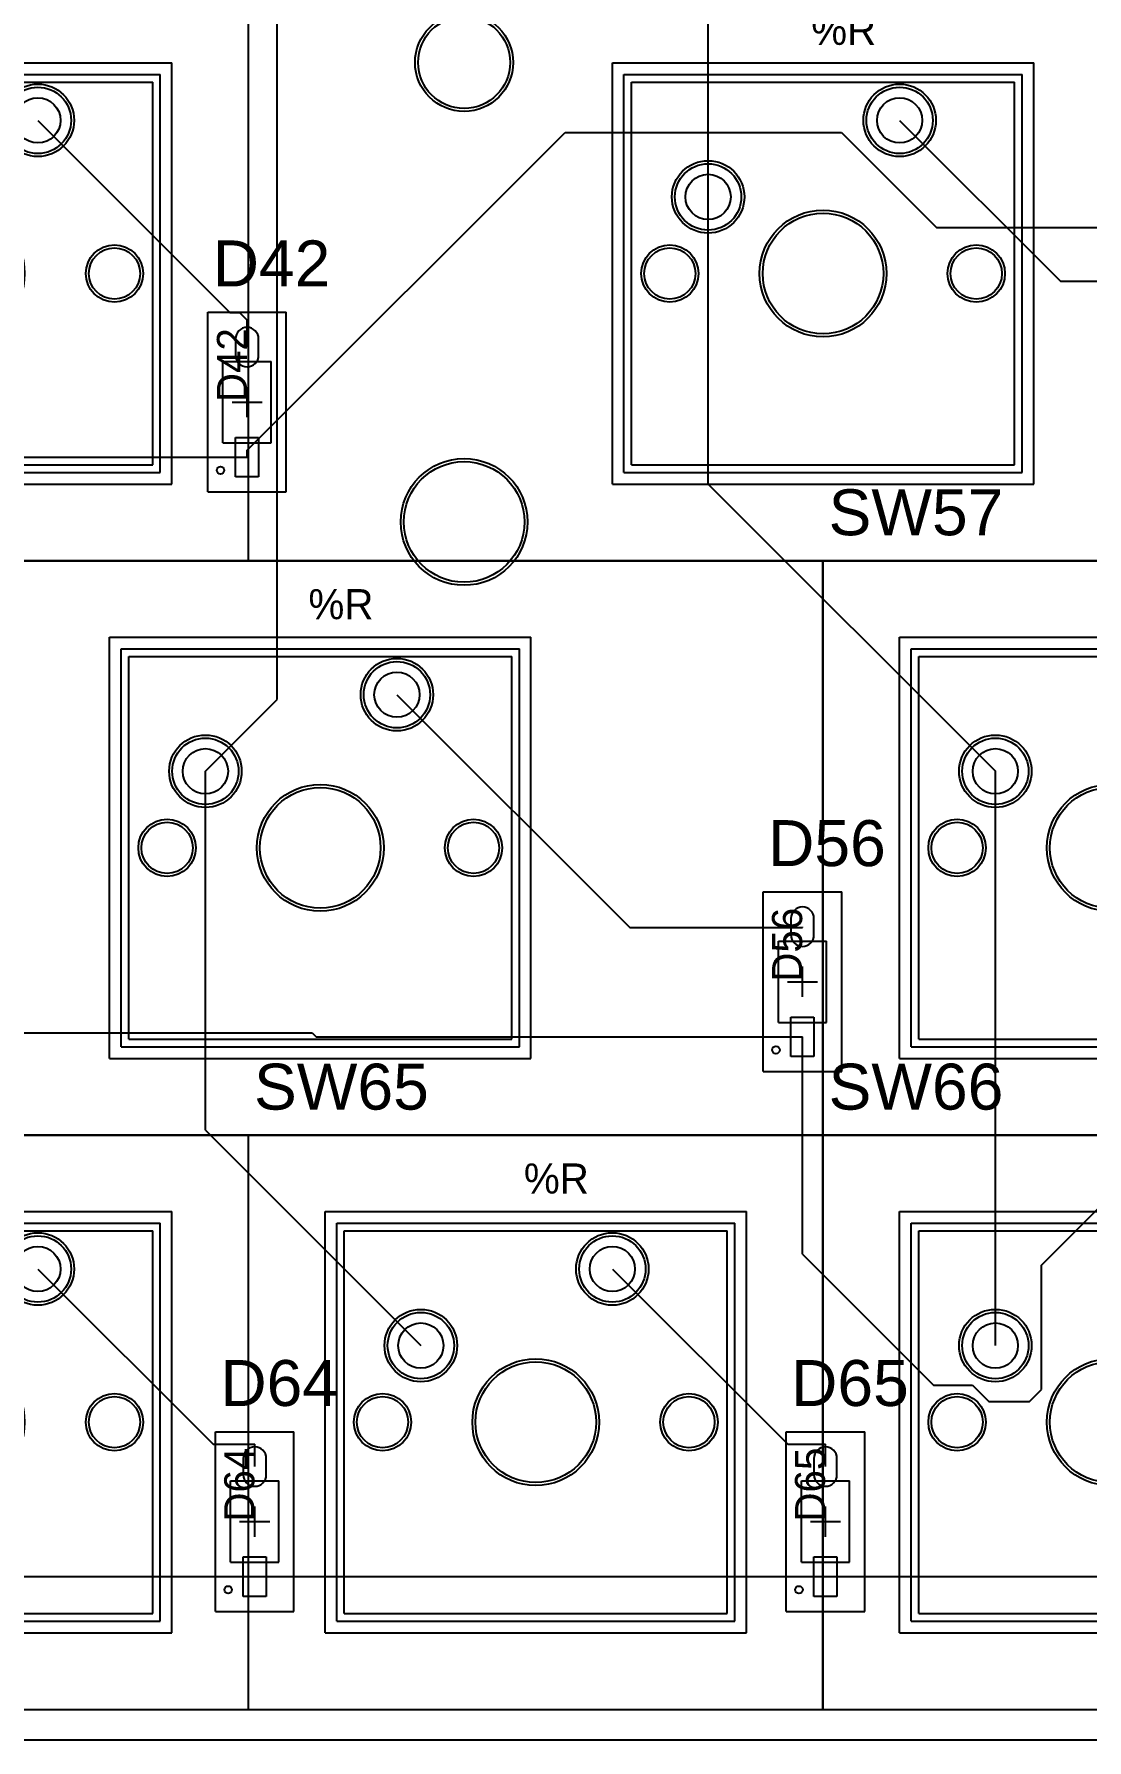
# Model space of a CAD drawing. Header units: millimetres. Extents: x 0 to 306, y 0 to 140.
# Drawn here: x 236.6 to 271.5, y 0 to 56.6 of the extents above; entities that cross this region are included whole.
import ezdxf

# ---------------------------------------------------------------- set-up
doc = ezdxf.new("R2010")
doc.units = ezdxf.units.MM
for name, color, linetype in [('BottomLayer', 5, 'Continuous'), ('BottomSolder', 6, 'Continuous'), ('Mechanical1', 6, 'Continuous'), ('Mechanical16', 56, 'Continuous'), ('Mechanical2', 216, 'Continuous'), ('Mechanical3', 76, 'Continuous'), ('Mechanical4', 56, 'Continuous'), ('Mechanical5', 56, 'Continuous'), ('Mechanical6', 56, 'Continuous'), ('MultiLayer', 9, 'Continuous'), ('PadHoleLayer', 156, 'Continuous'), ('TopLayer', 1, 'Continuous'), ('TopOverlay', 2, 'Continuous'), ('TopPaste', 8, 'Continuous'), ('TopSolder', 216, 'Continuous')]:
    doc.layers.add(name, color=color, linetype=linetype)
doc.styles.add('Arial', font='arial.ttf', dxfattribs={"height": 0.2})

# ---------------------------------------------------------------- blocks, each defined once
blk = doc.blocks.new('SW_C______MX_1_00__PCB_5')
at = {"layer": 'BottomLayer'}
for centre, radius in [((0, 0), 1.1), ((-6.35, -2.54), 1.1), ((-2.54, -5.08), 2), ((-7.62, -5.08), 0.85), ((2.54, -5.08), 0.85)]:
    blk.add_circle(centre, radius, dxfattribs=at)
at = {"layer": 'BottomSolder'}
for centre, radius in [((0, 0), 1.202), ((-6.35, -2.54), 1.202), ((-2.54, -5.08), 2.102), ((-7.62, -5.08), 0.952), ((2.54, -5.08), 0.952)]:
    blk.add_circle(centre, radius, dxfattribs=at)
at = {"layer": 'Mechanical2'}
for p, q in [((-12.065, 4.445), (6.985, 4.445)), ((-12.065, -14.605), (-12.065, 4.445)), ((6.985, -14.605), (6.985, 4.445)), ((-12.065, -14.605), (6.985, -14.605))]:
    blk.add_line(p, q, dxfattribs=at)
at = {"layer": 'Mechanical4'}
for p, q in [((-9.14, -11.68), (-9.14, 1.52)), ((-9.14, 1.52), (4.06, 1.52)), ((4.06, -11.68), (4.06, 1.52)), ((-9.14, -11.68), (4.06, -11.68))]:
    blk.add_line(p, q, dxfattribs=at)
at = {"layer": 'Mechanical6'}
for p, q in [((-8.89, 1.27), (3.81, 1.27)), ((-8.89, -11.43), (-8.89, 1.27)), ((3.81, -11.43), (3.81, 1.27)), ((-8.89, -11.43), (3.81, -11.43))]:
    blk.add_line(p, q, dxfattribs=at)
at = {"layer": 'MultiLayer'}
for centre, radius in [((0, 0), 1.1), ((-6.35, -2.54), 1.1), ((-2.54, -5.08), 2), ((-7.62, -5.08), 0.85), ((2.54, -5.08), 0.85)]:
    blk.add_circle(centre, radius, dxfattribs=at)
at = {"layer": 'PadHoleLayer'}
for centre, radius in [((0, 0), 0.75), ((-6.35, -2.54), 0.75), ((-2.54, -5.08), 2), ((-7.62, -5.08), 0.85), ((2.54, -5.08), 0.85)]:
    blk.add_circle(centre, radius, dxfattribs=at)
at = {"layer": 'TopLayer'}
for centre, radius in [((0, 0), 1.1), ((-6.35, -2.54), 1.1), ((-2.54, -5.08), 2), ((-7.62, -5.08), 0.85), ((2.54, -5.08), 0.85)]:
    blk.add_circle(centre, radius, dxfattribs=at)
at = {"layer": 'TopOverlay'}
for p, q in [((-9.525, 1.905), (4.445, 1.905)), ((-9.525, -12.065), (-9.525, 1.905)), ((4.445, -12.065), (4.445, 1.905)), ((-9.525, -12.065), (4.445, -12.065))]:
    blk.add_line(p, q, dxfattribs=at)
at = {"layer": 'TopSolder'}
for centre, radius in [((0, 0), 1.202), ((-6.35, -2.54), 1.202), ((-2.54, -5.08), 2.102), ((-7.62, -5.08), 0.952), ((2.54, -5.08), 0.952)]:
    blk.add_circle(centre, radius, dxfattribs=at)
at = {"layer": 'Mechanical6'}
blk.add_text('%R', height=1, dxfattribs=at).set_placement((-2.933, 2.501))
blk = doc.blocks.new('SW_C______MX_1_00__PCB_6')
at = {"layer": 'BottomLayer'}
for centre, radius in [((0, 0), 1.1), ((-6.35, -2.54), 1.1), ((-2.54, -5.08), 2), ((-7.62, -5.08), 0.85), ((2.54, -5.08), 0.85)]:
    blk.add_circle(centre, radius, dxfattribs=at)
at = {"layer": 'BottomSolder'}
for centre, radius in [((0, 0), 1.202), ((-6.35, -2.54), 1.202), ((-2.54, -5.08), 2.102), ((-7.62, -5.08), 0.952), ((2.54, -5.08), 0.952)]:
    blk.add_circle(centre, radius, dxfattribs=at)
at = {"layer": 'Mechanical2'}
for p, q in [((-12.065, 4.445), (6.985, 4.445)), ((-12.065, -14.605), (-12.065, 4.445)), ((6.985, -14.605), (6.985, 4.445)), ((-12.065, -14.605), (6.985, -14.605))]:
    blk.add_line(p, q, dxfattribs=at)
at = {"layer": 'Mechanical4'}
for p, q in [((-9.14, -11.68), (-9.14, 1.52)), ((-9.14, 1.52), (4.06, 1.52)), ((4.06, -11.68), (4.06, 1.52)), ((-9.14, -11.68), (4.06, -11.68))]:
    blk.add_line(p, q, dxfattribs=at)
at = {"layer": 'Mechanical6'}
for p, q in [((-8.89, 1.27), (3.81, 1.27)), ((-8.89, -11.43), (-8.89, 1.27)), ((3.81, -11.43), (3.81, 1.27)), ((-8.89, -11.43), (3.81, -11.43))]:
    blk.add_line(p, q, dxfattribs=at)
at = {"layer": 'MultiLayer'}
for centre, radius in [((0, 0), 1.1), ((-6.35, -2.54), 1.1), ((-2.54, -5.08), 2), ((-7.62, -5.08), 0.85), ((2.54, -5.08), 0.85)]:
    blk.add_circle(centre, radius, dxfattribs=at)
at = {"layer": 'PadHoleLayer'}
for centre, radius in [((0, 0), 0.75), ((-6.35, -2.54), 0.75), ((-2.54, -5.08), 2), ((-7.62, -5.08), 0.85), ((2.54, -5.08), 0.85)]:
    blk.add_circle(centre, radius, dxfattribs=at)
at = {"layer": 'TopLayer'}
for centre, radius in [((0, 0), 1.1), ((-6.35, -2.54), 1.1), ((-2.54, -5.08), 2), ((-7.62, -5.08), 0.85), ((2.54, -5.08), 0.85)]:
    blk.add_circle(centre, radius, dxfattribs=at)
at = {"layer": 'TopOverlay'}
for p, q in [((-9.525, 1.905), (4.445, 1.905)), ((-9.525, -12.065), (-9.525, 1.905)), ((4.445, -12.065), (4.445, 1.905)), ((-9.525, -12.065), (4.445, -12.065))]:
    blk.add_line(p, q, dxfattribs=at)
at = {"layer": 'TopSolder'}
for centre, radius in [((0, 0), 1.202), ((-6.35, -2.54), 1.202), ((-2.54, -5.08), 2.102), ((-7.62, -5.08), 0.952), ((2.54, -5.08), 0.952)]:
    blk.add_circle(centre, radius, dxfattribs=at)
at = {"layer": 'Mechanical6'}
blk.add_text('%R', height=1, dxfattribs=at).set_placement((-2.933, 2.501))
blk = doc.blocks.new('SW_C______MX_1_00__PCB_7')
at = {"layer": 'BottomLayer'}
for centre, radius in [((0, 0), 1.1), ((-6.35, -2.54), 1.1), ((-2.54, -5.08), 2), ((-7.62, -5.08), 0.85), ((2.54, -5.08), 0.85)]:
    blk.add_circle(centre, radius, dxfattribs=at)
at = {"layer": 'BottomSolder'}
for centre, radius in [((0, 0), 1.202), ((-6.35, -2.54), 1.202), ((-2.54, -5.08), 2.102), ((-7.62, -5.08), 0.952), ((2.54, -5.08), 0.952)]:
    blk.add_circle(centre, radius, dxfattribs=at)
at = {"layer": 'Mechanical2'}
for p, q in [((-12.065, -14.605), (-12.065, 4.445)), ((-12.065, 4.445), (6.985, 4.445)), ((6.985, -14.605), (6.985, 4.445)), ((-12.065, -14.605), (6.985, -14.605))]:
    blk.add_line(p, q, dxfattribs=at)
at = {"layer": 'Mechanical4'}
for p, q in [((-9.14, 1.52), (4.06, 1.52)), ((-9.14, -11.68), (-9.14, 1.52)), ((4.06, -11.68), (4.06, 1.52)), ((-9.14, -11.68), (4.06, -11.68))]:
    blk.add_line(p, q, dxfattribs=at)
at = {"layer": 'Mechanical6'}
for p, q in [((-8.89, -11.43), (-8.89, 1.27)), ((-8.89, 1.27), (3.81, 1.27)), ((3.81, -11.43), (3.81, 1.27)), ((-8.89, -11.43), (3.81, -11.43))]:
    blk.add_line(p, q, dxfattribs=at)
at = {"layer": 'MultiLayer'}
for centre, radius in [((0, 0), 1.1), ((-6.35, -2.54), 1.1), ((-2.54, -5.08), 2), ((-7.62, -5.08), 0.85), ((2.54, -5.08), 0.85)]:
    blk.add_circle(centre, radius, dxfattribs=at)
at = {"layer": 'PadHoleLayer'}
for centre, radius in [((0, 0), 0.75), ((-6.35, -2.54), 0.75), ((-2.54, -5.08), 2), ((-7.62, -5.08), 0.85), ((2.54, -5.08), 0.85)]:
    blk.add_circle(centre, radius, dxfattribs=at)
at = {"layer": 'TopLayer'}
for centre, radius in [((0, 0), 1.1), ((-6.35, -2.54), 1.1), ((-2.54, -5.08), 2), ((-7.62, -5.08), 0.85), ((2.54, -5.08), 0.85)]:
    blk.add_circle(centre, radius, dxfattribs=at)
at = {"layer": 'TopOverlay'}
for p, q in [((-9.525, -12.065), (-9.525, 1.905)), ((-9.525, 1.905), (4.445, 1.905)), ((4.445, -12.065), (4.445, 1.905)), ((-9.525, -12.065), (4.445, -12.065))]:
    blk.add_line(p, q, dxfattribs=at)
at = {"layer": 'TopSolder'}
for centre, radius in [((0, 0), 1.202), ((-6.35, -2.54), 1.202), ((-2.54, -5.08), 2.102), ((-7.62, -5.08), 0.952), ((2.54, -5.08), 0.952)]:
    blk.add_circle(centre, radius, dxfattribs=at)
at = {"layer": 'Mechanical6'}
blk.add_text('%R', height=1, dxfattribs=at).set_placement((-2.933, 2.501))
blk = doc.blocks.new('SW_C______MX_1_00__PCB_14')
at = {"layer": 'BottomLayer'}
for centre, radius in [((0, 0), 1.1), ((-6.35, -2.54), 1.1), ((-2.54, -5.08), 2), ((-7.62, -5.08), 0.85), ((2.54, -5.08), 0.85)]:
    blk.add_circle(centre, radius, dxfattribs=at)
at = {"layer": 'BottomSolder'}
for centre, radius in [((0, 0), 1.202), ((-6.35, -2.54), 1.202), ((-2.54, -5.08), 2.102), ((-7.62, -5.08), 0.952), ((2.54, -5.08), 0.952)]:
    blk.add_circle(centre, radius, dxfattribs=at)
at = {"layer": 'Mechanical2'}
for p, q in [((-12.065, -14.605), (-12.065, 4.445)), ((-12.065, 4.445), (6.985, 4.445)), ((6.985, -14.605), (6.985, 4.445)), ((-12.065, -14.605), (6.985, -14.605))]:
    blk.add_line(p, q, dxfattribs=at)
at = {"layer": 'Mechanical4'}
for p, q in [((-9.14, 1.52), (4.06, 1.52)), ((-9.14, -11.68), (-9.14, 1.52)), ((4.06, -11.68), (4.06, 1.52)), ((-9.14, -11.68), (4.06, -11.68))]:
    blk.add_line(p, q, dxfattribs=at)
at = {"layer": 'Mechanical6'}
for p, q in [((-8.89, -11.43), (-8.89, 1.27)), ((-8.89, 1.27), (3.81, 1.27)), ((3.81, -11.43), (3.81, 1.27)), ((-8.89, -11.43), (3.81, -11.43))]:
    blk.add_line(p, q, dxfattribs=at)
at = {"layer": 'MultiLayer'}
for centre, radius in [((0, 0), 1.1), ((-6.35, -2.54), 1.1), ((-2.54, -5.08), 2), ((-7.62, -5.08), 0.85), ((2.54, -5.08), 0.85)]:
    blk.add_circle(centre, radius, dxfattribs=at)
at = {"layer": 'PadHoleLayer'}
for centre, radius in [((0, 0), 0.75), ((-6.35, -2.54), 0.75), ((-2.54, -5.08), 2), ((-7.62, -5.08), 0.85), ((2.54, -5.08), 0.85)]:
    blk.add_circle(centre, radius, dxfattribs=at)
at = {"layer": 'TopLayer'}
for centre, radius in [((0, 0), 1.1), ((-6.35, -2.54), 1.1), ((-2.54, -5.08), 2), ((-7.62, -5.08), 0.85), ((2.54, -5.08), 0.85)]:
    blk.add_circle(centre, radius, dxfattribs=at)
at = {"layer": 'TopOverlay'}
for p, q in [((-9.525, -12.065), (-9.525, 1.905)), ((-9.525, 1.905), (4.445, 1.905)), ((4.445, -12.065), (4.445, 1.905)), ((-9.525, -12.065), (4.445, -12.065))]:
    blk.add_line(p, q, dxfattribs=at)
at = {"layer": 'TopSolder'}
for centre, radius in [((0, 0), 1.202), ((-6.35, -2.54), 1.202), ((-2.54, -5.08), 2.102), ((-7.62, -5.08), 0.952), ((2.54, -5.08), 0.952)]:
    blk.add_circle(centre, radius, dxfattribs=at)
at = {"layer": 'Mechanical6'}
blk.add_text('%R', height=1, dxfattribs=at).set_placement((-2.933, 2.501))
blk = doc.blocks.new('SW_C______MX_1_75__PCB_15')
at = {"layer": 'BottomLayer'}
for centre, radius in [((0, 0), 1.1), ((-6.35, -2.54), 1.1), ((-2.54, -5.08), 2), ((-7.62, -5.08), 0.85), ((2.54, -5.08), 0.85)]:
    blk.add_circle(centre, radius, dxfattribs=at)
at = {"layer": 'BottomSolder'}
for centre, radius in [((0, 0), 1.202), ((-6.35, -2.54), 1.202), ((-2.54, -5.08), 2.102), ((-7.62, -5.08), 0.952), ((2.54, -5.08), 0.952)]:
    blk.add_circle(centre, radius, dxfattribs=at)
at = {"layer": 'Mechanical2'}
for p, q in [((-19.209, 4.445), (14.129, 4.445)), ((-19.209, -14.605), (-19.209, 4.445)), ((14.129, -14.605), (14.129, 4.445)), ((-19.209, -14.605), (14.129, -14.605))]:
    blk.add_line(p, q, dxfattribs=at)
at = {"layer": 'Mechanical4'}
for p, q in [((-9.14, -11.68), (-9.14, 1.52)), ((-9.14, 1.52), (4.06, 1.52)), ((4.06, -11.68), (4.06, 1.52)), ((-9.14, -11.68), (4.06, -11.68))]:
    blk.add_line(p, q, dxfattribs=at)
at = {"layer": 'Mechanical6'}
for p, q in [((-8.89, 1.27), (3.81, 1.27)), ((-8.89, -11.43), (-8.89, 1.27)), ((3.81, -11.43), (3.81, 1.27)), ((-8.89, -11.43), (3.81, -11.43))]:
    blk.add_line(p, q, dxfattribs=at)
at = {"layer": 'MultiLayer'}
for centre, radius in [((0, 0), 1.1), ((-6.35, -2.54), 1.1), ((-2.54, -5.08), 2), ((-7.62, -5.08), 0.85), ((2.54, -5.08), 0.85)]:
    blk.add_circle(centre, radius, dxfattribs=at)
at = {"layer": 'PadHoleLayer'}
for centre, radius in [((0, 0), 0.75), ((-6.35, -2.54), 0.75), ((-2.54, -5.08), 2), ((-7.62, -5.08), 0.85), ((2.54, -5.08), 0.85)]:
    blk.add_circle(centre, radius, dxfattribs=at)
at = {"layer": 'TopLayer'}
for centre, radius in [((0, 0), 1.1), ((-6.35, -2.54), 1.1), ((-2.54, -5.08), 2), ((-7.62, -5.08), 0.85), ((2.54, -5.08), 0.85)]:
    blk.add_circle(centre, radius, dxfattribs=at)
at = {"layer": 'TopOverlay'}
for p, q in [((-9.525, 1.905), (4.445, 1.905)), ((-9.525, -12.065), (-9.525, 1.905)), ((4.445, -12.065), (4.445, 1.905)), ((-9.525, -12.065), (4.445, -12.065))]:
    blk.add_line(p, q, dxfattribs=at)
at = {"layer": 'TopSolder'}
for centre, radius in [((0, 0), 1.202), ((-6.35, -2.54), 1.202), ((-2.54, -5.08), 2.102), ((-7.62, -5.08), 0.952), ((2.54, -5.08), 0.952)]:
    blk.add_circle(centre, radius, dxfattribs=at)
at = {"layer": 'Mechanical6'}
blk.add_text('%R', height=1, dxfattribs=at).set_placement((-2.933, 2.501))
blk = doc.blocks.new('SW_C______MX_2_00__PCB_28')
at = {"layer": 'BottomLayer'}
for centre, radius in [((-14.44, 1.92), 1.525), ((9.36, 1.92), 1.525), ((0, 0), 1.1), ((-6.35, -2.54), 1.1), ((-2.54, -5.08), 2), ((-7.62, -5.08), 0.85), ((2.54, -5.08), 0.85), ((-14.44, -13.32), 2), ((9.36, -13.32), 2)]:
    blk.add_circle(centre, radius, dxfattribs=at)
at = {"layer": 'BottomSolder'}
for centre, radius in [((-14.44, 1.92), 1.627), ((9.36, 1.92), 1.627), ((0, 0), 1.202), ((-6.35, -2.54), 1.202), ((-2.54, -5.08), 2.102), ((-7.62, -5.08), 0.952), ((2.54, -5.08), 0.952), ((-14.44, -13.32), 2.102), ((9.36, -13.32), 2.102)]:
    blk.add_circle(centre, radius, dxfattribs=at)
at = {"layer": 'Mechanical2'}
for p, q in [((-21.59, -14.605), (-21.59, 4.445)), ((-21.59, 4.445), (16.51, 4.445)), ((16.51, -14.605), (16.51, 4.445)), ((-21.59, -14.605), (16.51, -14.605))]:
    blk.add_line(p, q, dxfattribs=at)
at = {"layer": 'Mechanical4'}
for p, q in [((-9.14, 1.52), (4.06, 1.52)), ((-9.14, -11.68), (-9.14, 1.52)), ((4.06, -11.68), (4.06, 1.52)), ((-9.14, -11.68), (4.06, -11.68))]:
    blk.add_line(p, q, dxfattribs=at)
at = {"layer": 'Mechanical6'}
for p, q in [((-8.89, -11.43), (-8.89, 1.27)), ((-8.89, 1.27), (3.81, 1.27)), ((3.81, -11.43), (3.81, 1.27)), ((-8.89, -11.43), (3.81, -11.43))]:
    blk.add_line(p, q, dxfattribs=at)
at = {"layer": 'MultiLayer'}
for centre, radius in [((-14.44, 1.92), 1.525), ((9.36, 1.92), 1.525), ((0, 0), 1.1), ((-6.35, -2.54), 1.1), ((-2.54, -5.08), 2), ((-7.62, -5.08), 0.85), ((2.54, -5.08), 0.85), ((-14.44, -13.32), 2), ((9.36, -13.32), 2)]:
    blk.add_circle(centre, radius, dxfattribs=at)
at = {"layer": 'PadHoleLayer'}
for centre, radius in [((-14.44, 1.92), 1.525), ((9.36, 1.92), 1.525), ((0, 0), 0.75), ((-6.35, -2.54), 0.75), ((-2.54, -5.08), 2), ((-7.62, -5.08), 0.85), ((2.54, -5.08), 0.85), ((-14.44, -13.32), 2), ((9.36, -13.32), 2)]:
    blk.add_circle(centre, radius, dxfattribs=at)
at = {"layer": 'TopLayer'}
for centre, radius in [((-14.44, 1.92), 1.525), ((9.36, 1.92), 1.525), ((0, 0), 1.1), ((-6.35, -2.54), 1.1), ((-2.54, -5.08), 2), ((-7.62, -5.08), 0.85), ((2.54, -5.08), 0.85), ((-14.44, -13.32), 2), ((9.36, -13.32), 2)]:
    blk.add_circle(centre, radius, dxfattribs=at)
at = {"layer": 'TopOverlay'}
for p, q in [((-9.525, -12.065), (-9.525, 1.905)), ((-9.525, 1.905), (4.445, 1.905)), ((4.445, -12.065), (4.445, 1.905)), ((-9.525, -12.065), (4.445, -12.065))]:
    blk.add_line(p, q, dxfattribs=at)
at = {"layer": 'TopSolder'}
for centre, radius in [((-14.44, 1.92), 1.627), ((9.36, 1.92), 1.627), ((0, 0), 1.202), ((-6.35, -2.54), 1.202), ((-2.54, -5.08), 2.102), ((-7.62, -5.08), 0.952), ((2.54, -5.08), 0.952), ((-14.44, -13.32), 2.102), ((9.36, -13.32), 2.102)]:
    blk.add_circle(centre, radius, dxfattribs=at)
at = {"layer": 'Mechanical6'}
blk.add_text('%R', height=1, dxfattribs=at).set_placement((-2.933, 2.501))
blk = doc.blocks.new('SW_C______MX_1_00__PCB_29')
at = {"layer": 'BottomLayer'}
for centre, radius in [((0, 0), 1.1), ((-6.35, -2.54), 1.1), ((-2.54, -5.08), 2), ((-7.62, -5.08), 0.85), ((2.54, -5.08), 0.85)]:
    blk.add_circle(centre, radius, dxfattribs=at)
at = {"layer": 'BottomSolder'}
for centre, radius in [((0, 0), 1.202), ((-6.35, -2.54), 1.202), ((-2.54, -5.08), 2.102), ((-7.62, -5.08), 0.952), ((2.54, -5.08), 0.952)]:
    blk.add_circle(centre, radius, dxfattribs=at)
at = {"layer": 'Mechanical2'}
for p, q in [((-12.065, 4.445), (6.985, 4.445)), ((-12.065, -14.605), (-12.065, 4.445)), ((6.985, -14.605), (6.985, 4.445)), ((-12.065, -14.605), (6.985, -14.605))]:
    blk.add_line(p, q, dxfattribs=at)
at = {"layer": 'Mechanical4'}
for p, q in [((-9.14, -11.68), (-9.14, 1.52)), ((-9.14, 1.52), (4.06, 1.52)), ((4.06, -11.68), (4.06, 1.52)), ((-9.14, -11.68), (4.06, -11.68))]:
    blk.add_line(p, q, dxfattribs=at)
at = {"layer": 'Mechanical6'}
for p, q in [((-8.89, 1.27), (3.81, 1.27)), ((-8.89, -11.43), (-8.89, 1.27)), ((3.81, -11.43), (3.81, 1.27)), ((-8.89, -11.43), (3.81, -11.43))]:
    blk.add_line(p, q, dxfattribs=at)
at = {"layer": 'MultiLayer'}
for centre, radius in [((0, 0), 1.1), ((-6.35, -2.54), 1.1), ((-2.54, -5.08), 2), ((-7.62, -5.08), 0.85), ((2.54, -5.08), 0.85)]:
    blk.add_circle(centre, radius, dxfattribs=at)
at = {"layer": 'PadHoleLayer'}
for centre, radius in [((0, 0), 0.75), ((-6.35, -2.54), 0.75), ((-2.54, -5.08), 2), ((-7.62, -5.08), 0.85), ((2.54, -5.08), 0.85)]:
    blk.add_circle(centre, radius, dxfattribs=at)
at = {"layer": 'TopLayer'}
for centre, radius in [((0, 0), 1.1), ((-6.35, -2.54), 1.1), ((-2.54, -5.08), 2), ((-7.62, -5.08), 0.85), ((2.54, -5.08), 0.85)]:
    blk.add_circle(centre, radius, dxfattribs=at)
at = {"layer": 'TopOverlay'}
for p, q in [((-9.525, 1.905), (4.445, 1.905)), ((-9.525, -12.065), (-9.525, 1.905)), ((4.445, -12.065), (4.445, 1.905)), ((-9.525, -12.065), (4.445, -12.065))]:
    blk.add_line(p, q, dxfattribs=at)
at = {"layer": 'TopSolder'}
for centre, radius in [((0, 0), 1.202), ((-6.35, -2.54), 1.202), ((-2.54, -5.08), 2.102), ((-7.62, -5.08), 0.952), ((2.54, -5.08), 0.952)]:
    blk.add_circle(centre, radius, dxfattribs=at)
at = {"layer": 'Mechanical6'}
blk.add_text('%R', height=1, dxfattribs=at).set_placement((-2.933, 2.501))
blk = doc.blocks.new('FP_SOD_123_IPC_A_83')
at = {"layer": 'Mechanical16'}
for p, q in [((0, 0.5), (0, -0.5)), ((-0.5, 0), (0.5, 0))]:
    blk.add_line(p, q, dxfattribs=at)
at = {"layer": 'Mechanical2'}
for p, q in [((-1.35, 0.8), (1.35, 0.8)), ((-1.35, 0.8), (-1.35, -0.8)), ((1.35, 0.8), (1.35, -0.8)), ((-1.35, -0.8), (1.35, -0.8))]:
    blk.add_line(p, q, dxfattribs=at)
at = {"layer": 'Mechanical3'}
for p, q in [((-2.979, 1.3), (2.979, 1.3)), ((-2.979, 1.3), (-2.979, -1.3)), ((2.979, 1.3), (2.979, -1.3)), ((-2.979, -1.3), (2.979, -1.3))]:
    blk.add_line(p, q, dxfattribs=at)
at = {"layer": 'Mechanical5'}
for p, q in [((-2.979, 1.3), (2.979, 1.3)), ((-2.979, 1.3), (-2.979, -1.3)), ((2.979, 1.3), (2.979, -1.3)), ((-2.979, -1.3), (2.979, -1.3))]:
    blk.add_line(p, q, dxfattribs=at)
at = {"layer": 'TopLayer'}
for p, q in [((-2.479, 0.381), (-1.171, 0.381)), ((-2.479, -0.381), (-2.479, 0.381)), ((-1.171, 0.381), (-1.171, -0.381)), ((2.098, 0.381), (1.552, 0.381)), ((-1.171, -0.381), (-2.479, -0.381)), ((1.552, -0.381), (2.098, -0.381))]:
    blk.add_line(p, q, dxfattribs=at)
for centre, start, end in [((1.552, 0), 90, 270), ((2.098, 0), 270, 90)]:
    blk.add_arc(centre, 0.381, start, end, dxfattribs=at)
at = {"layer": 'TopOverlay'}
for p, q in [((-1.35, 0.8), (-1.35, 0.72)), ((-1.35, 0.8), (1.35, 0.8)), ((1.35, 0.8), (1.35, 0.72)), ((-1.35, -0.72), (-1.35, -0.8)), ((-1.35, -0.8), (1.35, -0.8)), ((1.35, -0.72), (1.35, -0.8))]:
    blk.add_line(p, q, dxfattribs=at)
blk.add_circle((-2.261, 0.881), 0.125, dxfattribs=at)
at = {"layer": 'TopPaste'}
for p, q in [((-2.479, 0.381), (-1.171, 0.381)), ((-2.479, -0.381), (-2.479, 0.381)), ((-1.171, 0.381), (-1.171, -0.381)), ((2.098, 0.381), (1.552, 0.381)), ((-1.171, -0.381), (-2.479, -0.381)), ((1.552, -0.381), (2.098, -0.381))]:
    blk.add_line(p, q, dxfattribs=at)
for centre, start, end in [((1.552, 0), 90, 270), ((2.098, 0), 270, 90)]:
    blk.add_arc(centre, 0.381, start, end, dxfattribs=at)
at = {"layer": 'TopSolder'}
for p, q in [((-2.479, 0.381), (-1.171, 0.381)), ((-2.479, -0.381), (-2.479, 0.381)), ((-1.171, 0.381), (-1.171, -0.381)), ((2.098, 0.381), (1.552, 0.381)), ((-1.171, -0.381), (-2.479, -0.381)), ((1.552, -0.381), (2.098, -0.381))]:
    blk.add_line(p, q, dxfattribs=at)
for centre, start, end in [((1.552, 0), 90, 270), ((2.098, 0), 270, 90)]:
    blk.add_arc(centre, 0.381, start, end, dxfattribs=at)
at = {"layer": 'Mechanical5'}
blk.add_text('D65', height=1, dxfattribs=at).set_placement((0, 0.011))
blk = doc.blocks.new('FP_SOD_123_IPC_A_84')
at = {"layer": 'Mechanical16'}
for p, q in [((0, 0.5), (0, -0.5)), ((-0.5, 0), (0.5, 0))]:
    blk.add_line(p, q, dxfattribs=at)
at = {"layer": 'Mechanical2'}
for p, q in [((-1.35, 0.8), (1.35, 0.8)), ((-1.35, 0.8), (-1.35, -0.8)), ((1.35, 0.8), (1.35, -0.8)), ((-1.35, -0.8), (1.35, -0.8))]:
    blk.add_line(p, q, dxfattribs=at)
at = {"layer": 'Mechanical3'}
for p, q in [((-2.979, 1.3), (2.979, 1.3)), ((-2.979, 1.3), (-2.979, -1.3)), ((2.979, 1.3), (2.979, -1.3)), ((-2.979, -1.3), (2.979, -1.3))]:
    blk.add_line(p, q, dxfattribs=at)
at = {"layer": 'Mechanical5'}
for p, q in [((-2.979, 1.3), (2.979, 1.3)), ((-2.979, 1.3), (-2.979, -1.3)), ((2.979, 1.3), (2.979, -1.3)), ((-2.979, -1.3), (2.979, -1.3))]:
    blk.add_line(p, q, dxfattribs=at)
at = {"layer": 'TopLayer'}
for p, q in [((-2.479, 0.381), (-1.171, 0.381)), ((-2.479, -0.381), (-2.479, 0.381)), ((-1.171, 0.381), (-1.171, -0.381)), ((2.098, 0.381), (1.552, 0.381)), ((-1.171, -0.381), (-2.479, -0.381)), ((1.552, -0.381), (2.098, -0.381))]:
    blk.add_line(p, q, dxfattribs=at)
for centre, start, end in [((1.552, 0), 90, 270), ((2.098, 0), 270, 90)]:
    blk.add_arc(centre, 0.381, start, end, dxfattribs=at)
at = {"layer": 'TopOverlay'}
for p, q in [((-1.35, 0.8), (-1.35, 0.72)), ((-1.35, 0.8), (1.35, 0.8)), ((1.35, 0.8), (1.35, 0.72)), ((-1.35, -0.72), (-1.35, -0.8)), ((-1.35, -0.8), (1.35, -0.8)), ((1.35, -0.72), (1.35, -0.8))]:
    blk.add_line(p, q, dxfattribs=at)
blk.add_circle((-2.261, 0.881), 0.125, dxfattribs=at)
at = {"layer": 'TopPaste'}
for p, q in [((-2.479, 0.381), (-1.171, 0.381)), ((-2.479, -0.381), (-2.479, 0.381)), ((-1.171, 0.381), (-1.171, -0.381)), ((2.098, 0.381), (1.552, 0.381)), ((-1.171, -0.381), (-2.479, -0.381)), ((1.552, -0.381), (2.098, -0.381))]:
    blk.add_line(p, q, dxfattribs=at)
for centre, start, end in [((1.552, 0), 90, 270), ((2.098, 0), 270, 90)]:
    blk.add_arc(centre, 0.381, start, end, dxfattribs=at)
at = {"layer": 'TopSolder'}
for p, q in [((-2.479, 0.381), (-1.171, 0.381)), ((-2.479, -0.381), (-2.479, 0.381)), ((-1.171, 0.381), (-1.171, -0.381)), ((2.098, 0.381), (1.552, 0.381)), ((-1.171, -0.381), (-2.479, -0.381)), ((1.552, -0.381), (2.098, -0.381))]:
    blk.add_line(p, q, dxfattribs=at)
for centre, start, end in [((1.552, 0), 90, 270), ((2.098, 0), 270, 90)]:
    blk.add_arc(centre, 0.381, start, end, dxfattribs=at)
at = {"layer": 'Mechanical5'}
blk.add_text('D64', height=1, dxfattribs=at).set_placement((0, 0.011))
blk = doc.blocks.new('FP_SOD_123_IPC_A_92')
at = {"layer": 'Mechanical16'}
for p, q in [((0, 0.5), (0, -0.5)), ((-0.5, 0), (0.5, 0))]:
    blk.add_line(p, q, dxfattribs=at)
at = {"layer": 'Mechanical2'}
for p, q in [((-1.35, 0.8), (1.35, 0.8)), ((-1.35, 0.8), (-1.35, -0.8)), ((1.35, 0.8), (1.35, -0.8)), ((-1.35, -0.8), (1.35, -0.8))]:
    blk.add_line(p, q, dxfattribs=at)
at = {"layer": 'Mechanical3'}
for p, q in [((-2.979, 1.3), (2.979, 1.3)), ((-2.979, 1.3), (-2.979, -1.3)), ((2.979, 1.3), (2.979, -1.3)), ((-2.979, -1.3), (2.979, -1.3))]:
    blk.add_line(p, q, dxfattribs=at)
at = {"layer": 'Mechanical5'}
for p, q in [((-2.979, 1.3), (2.979, 1.3)), ((-2.979, 1.3), (-2.979, -1.3)), ((2.979, 1.3), (2.979, -1.3)), ((-2.979, -1.3), (2.979, -1.3))]:
    blk.add_line(p, q, dxfattribs=at)
at = {"layer": 'TopLayer'}
for p, q in [((-2.479, 0.381), (-1.171, 0.381)), ((-2.479, -0.381), (-2.479, 0.381)), ((-1.171, 0.381), (-1.171, -0.381)), ((2.098, 0.381), (1.552, 0.381)), ((-1.171, -0.381), (-2.479, -0.381)), ((1.552, -0.381), (2.098, -0.381))]:
    blk.add_line(p, q, dxfattribs=at)
for centre, start, end in [((1.552, 0), 90, 270), ((2.098, 0), 270, 90)]:
    blk.add_arc(centre, 0.381, start, end, dxfattribs=at)
at = {"layer": 'TopOverlay'}
for p, q in [((-1.35, 0.8), (-1.35, 0.72)), ((-1.35, 0.8), (1.35, 0.8)), ((1.35, 0.8), (1.35, 0.72)), ((-1.35, -0.72), (-1.35, -0.8)), ((-1.35, -0.8), (1.35, -0.8)), ((1.35, -0.72), (1.35, -0.8))]:
    blk.add_line(p, q, dxfattribs=at)
blk.add_circle((-2.261, 0.881), 0.125, dxfattribs=at)
at = {"layer": 'TopPaste'}
for p, q in [((-2.479, 0.381), (-1.171, 0.381)), ((-2.479, -0.381), (-2.479, 0.381)), ((-1.171, 0.381), (-1.171, -0.381)), ((2.098, 0.381), (1.552, 0.381)), ((-1.171, -0.381), (-2.479, -0.381)), ((1.552, -0.381), (2.098, -0.381))]:
    blk.add_line(p, q, dxfattribs=at)
for centre, start, end in [((1.552, 0), 90, 270), ((2.098, 0), 270, 90)]:
    blk.add_arc(centre, 0.381, start, end, dxfattribs=at)
at = {"layer": 'TopSolder'}
for p, q in [((-2.479, 0.381), (-1.171, 0.381)), ((-2.479, -0.381), (-2.479, 0.381)), ((-1.171, 0.381), (-1.171, -0.381)), ((2.098, 0.381), (1.552, 0.381)), ((-1.171, -0.381), (-2.479, -0.381)), ((1.552, -0.381), (2.098, -0.381))]:
    blk.add_line(p, q, dxfattribs=at)
for centre, start, end in [((1.552, 0), 90, 270), ((2.098, 0), 270, 90)]:
    blk.add_arc(centre, 0.381, start, end, dxfattribs=at)
at = {"layer": 'Mechanical5'}
blk.add_text('D56', height=1, dxfattribs=at).set_placement((0, 0.011))
blk = doc.blocks.new('FP_SOD_123_IPC_A_106')
at = {"layer": 'Mechanical16'}
for p, q in [((0, 0.5), (0, -0.5)), ((-0.5, 0), (0.5, 0))]:
    blk.add_line(p, q, dxfattribs=at)
at = {"layer": 'Mechanical2'}
for p, q in [((-1.35, 0.8), (1.35, 0.8)), ((-1.35, 0.8), (-1.35, -0.8)), ((1.35, 0.8), (1.35, -0.8)), ((-1.35, -0.8), (1.35, -0.8))]:
    blk.add_line(p, q, dxfattribs=at)
at = {"layer": 'Mechanical3'}
for p, q in [((-2.979, 1.3), (2.979, 1.3)), ((-2.979, 1.3), (-2.979, -1.3)), ((2.979, 1.3), (2.979, -1.3)), ((-2.979, -1.3), (2.979, -1.3))]:
    blk.add_line(p, q, dxfattribs=at)
at = {"layer": 'Mechanical5'}
for p, q in [((-2.979, 1.3), (2.979, 1.3)), ((-2.979, 1.3), (-2.979, -1.3)), ((2.979, 1.3), (2.979, -1.3)), ((-2.979, -1.3), (2.979, -1.3))]:
    blk.add_line(p, q, dxfattribs=at)
at = {"layer": 'TopLayer'}
for p, q in [((-2.479, 0.381), (-1.171, 0.381)), ((-2.479, -0.381), (-2.479, 0.381)), ((-1.171, 0.381), (-1.171, -0.381)), ((2.098, 0.381), (1.552, 0.381)), ((-1.171, -0.381), (-2.479, -0.381)), ((1.552, -0.381), (2.098, -0.381))]:
    blk.add_line(p, q, dxfattribs=at)
for centre, start, end in [((1.552, 0), 90, 270), ((2.098, 0), 270, 90)]:
    blk.add_arc(centre, 0.381, start, end, dxfattribs=at)
at = {"layer": 'TopOverlay'}
for p, q in [((-1.35, 0.8), (-1.35, 0.72)), ((-1.35, 0.8), (1.35, 0.8)), ((1.35, 0.8), (1.35, 0.72)), ((-1.35, -0.72), (-1.35, -0.8)), ((-1.35, -0.8), (1.35, -0.8)), ((1.35, -0.72), (1.35, -0.8))]:
    blk.add_line(p, q, dxfattribs=at)
blk.add_circle((-2.261, 0.881), 0.125, dxfattribs=at)
at = {"layer": 'TopPaste'}
for p, q in [((-2.479, 0.381), (-1.171, 0.381)), ((-2.479, -0.381), (-2.479, 0.381)), ((-1.171, 0.381), (-1.171, -0.381)), ((2.098, 0.381), (1.552, 0.381)), ((-1.171, -0.381), (-2.479, -0.381)), ((1.552, -0.381), (2.098, -0.381))]:
    blk.add_line(p, q, dxfattribs=at)
for centre, start, end in [((1.552, 0), 90, 270), ((2.098, 0), 270, 90)]:
    blk.add_arc(centre, 0.381, start, end, dxfattribs=at)
at = {"layer": 'TopSolder'}
for p, q in [((-2.479, 0.381), (-1.171, 0.381)), ((-2.479, -0.381), (-2.479, 0.381)), ((-1.171, 0.381), (-1.171, -0.381)), ((2.098, 0.381), (1.552, 0.381)), ((-1.171, -0.381), (-2.479, -0.381)), ((1.552, -0.381), (2.098, -0.381))]:
    blk.add_line(p, q, dxfattribs=at)
for centre, start, end in [((1.552, 0), 90, 270), ((2.098, 0), 270, 90)]:
    blk.add_arc(centre, 0.381, start, end, dxfattribs=at)
at = {"layer": 'Mechanical5'}
blk.add_text('D42', height=1, dxfattribs=at).set_placement((0, 0))

msp = doc.modelspace()

# ---------------------------------------------------------------- linework, layer by layer
at = {"layer": 'BottomLayer'}
for p, q in [((244.618, 34.508), (244.618, 70.225)), ((258.905, 51.176), (258.905, 62.758)), ((265.255, 53.716), (270.584, 48.387)), ((270.584, 48.387), (280.195, 48.387)), ((242.237, 32.127), (244.618, 34.508)), ((242.237, 20.222), (242.237, 32.127)), ((242.237, 20.222), (249.38, 13.078))]:
    msp.add_line(p, q, dxfattribs=at)
at = {"layer": 'Mechanical1'}
msp.add_line((0, 0), (306.368, 0), dxfattribs=at)
at = {"layer": 'TopLayer'}
for p, q in [((236.682, 53.716), (243.052, 47.346)), ((243.619, 42.774), (254.16, 53.315)), ((254.16, 53.315), (263.33, 53.315)), ((263.33, 53.315), (266.479, 50.165)), ((258.905, 41.652), (258.905, 51.176)), ((266.479, 50.165), (280.729, 50.165)), ((243.052, 47.346), (243.365, 47.346)), ((243.365, 47.346), (243.619, 47.092)), ((243.619, 46.195), (243.619, 47.092)), ((234.04, 42.545), (243.619, 42.545)), ((243.619, 42.545), (243.619, 42.774)), ((258.905, 41.652), (268.429, 32.127)), ((248.587, 34.667), (256.305, 26.949)), ((268.429, 13.078), (268.429, 32.127)), ((256.305, 26.949), (262.034, 26.949)), ((262.034, 26.949), (262.034, 26.971)), ((229.649, 23.448), (245.778, 23.448)), ((245.778, 23.448), (245.905, 23.321)), ((245.905, 23.321), (262.034, 23.321)), ((262.034, 16.113), (262.034, 23.321)), ((269.96, 15.749), (277.681, 23.47)), ((262.034, 16.113), (266.378, 11.769)), ((236.682, 15.618), (242.496, 9.804)), ((255.73, 15.618), (261.544, 9.804)), ((269.96, 11.626), (269.96, 15.749)), ((266.378, 11.769), (267.669, 11.769)), ((267.669, 11.769), (268.212, 11.227)), ((269.56, 11.227), (269.96, 11.626)), ((268.212, 11.227), (269.56, 11.227)), ((242.496, 9.804), (243.873, 9.804)), ((243.873, 9.064), (243.873, 9.804)), ((261.544, 9.804), (262.796, 9.804)), ((262.796, 9.064), (262.796, 9.804)), ((233.666, 5.414), (243.873, 5.414)), ((243.873, 5.414), (262.796, 5.414)), ((262.796, 5.414), (272.448, 5.414))]:
    msp.add_line(p, q, dxfattribs=at)

# ---------------------------------------------------------------- block references
for name, p in [('SW_C______MX_1_00__PCB_29', (236.682, 53.716)), ('SW_C______MX_2_00__PCB_28', (265.255, 53.716)), ('SW_C______MX_1_75__PCB_15', (248.587, 34.667)), ('SW_C______MX_1_00__PCB_14', (274.779, 34.667)), ('SW_C______MX_1_00__PCB_7', (236.682, 15.618)), ('SW_C______MX_1_00__PCB_6', (255.73, 15.618)), ('SW_C______MX_1_00__PCB_5', (274.779, 15.618))]:
    msp.add_blockref(name, p)
at = {"rotation": 90}
for name, p in [('FP_SOD_123_IPC_A_106', (243.619, 44.37)), ('FP_SOD_123_IPC_A_92', (262.034, 25.146)), ('FP_SOD_123_IPC_A_84', (243.873, 7.239)), ('FP_SOD_123_IPC_A_83', (262.796, 7.239))]:
    msp.add_blockref(name, p, dxfattribs=at)

# ---------------------------------------------------------------- texts
at = {"layer": 'TopOverlay', "style": 'Arial'}
for s, p in [('D42', (242.476, 48.209)), ('SW57', (262.898, 39.954)), ('D56', (260.891, 28.981)), ('SW65', (243.848, 20.904)), ('SW66', (262.898, 20.904)), ('D64', (242.73, 11.074)), ('D65', (261.653, 11.074))]:
    msp.add_text(s, height=1.524, dxfattribs=at).set_placement(p)

doc.saveas('drawing.dxf')
